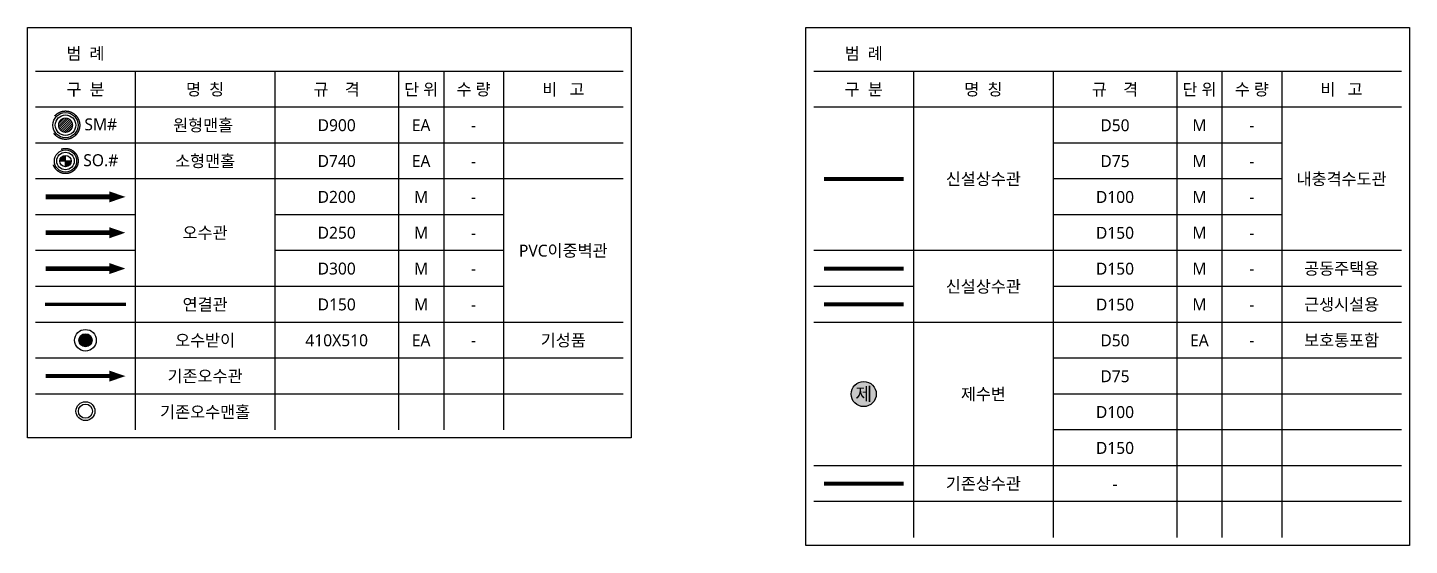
# Model space of a CAD drawing. Header units: millimetres. Extents: x 2270 to 68659, y 977 to 17827.
# Drawn here: x 31813 to 49140, y 11327 to 17827 of the extents above; entities that cross this region are included whole.
import ezdxf
from ezdxf.enums import TextEntityAlignment as Align

# ---------------------------------------------------------------- set-up
doc = ezdxf.new("R2010")
doc.units = ezdxf.units.MM
doc.set_wipeout_variables(frame=1)
for name, pattern in [('HID', [2.3, 1.5, -0.8]), ('HID-', [0.75, 0.5, -0.25]), ('PHANTOM2', [31.749999999999986, 15.875, -3.174999999999999, 3.174999999999999, -3.174999999999999, 3.174999999999999, -3.174999999999999])]:
    doc.linetypes.add(name, pattern=pattern)
for name, color, linetype in [('C-상수-text-SO', 7, 'Continuous'), ('C-상수-관-SO', 5, 'Continuous'), ('C-상수-기존관-SO', 7, 'Continuous'), ('C-상수-범례-SO', 7, 'Continuous'), ('C-상수-제수변-SO', 3, 'Continuous'), ('C-오수-D200관-SO', 142, 'Continuous'), ('C-오수-D250관-SO', 6, 'Continuous'), ('C-오수-D300관-SO', 6, 'Continuous'), ('C-오수-기존관-SO', 7, 'Continuous'), ('C-오수-기존맨홀-SO', 7, 'Continuous'), ('C-오수-맨홀D900-주철제-SO', 202, 'Continuous'), ('C-오수-받이-SO', 3, 'Continuous'), ('C-오수-범례-SO', 7, 'Continuous'), ('C-오수-소형맨홀-SO', 7, 'Continuous'), ('C-오수-연결관D150-SO', 50, 'HID-'), ('C-우수-text-SO', 7, 'Continuous')]:
    doc.layers.add(name, color=color, linetype=linetype)
doc.styles.add('맑은 고딕', font='malgun.ttf')

# ---------------------------------------------------------------- blocks, each defined once
blk = doc.blocks.new('A$565691379968')
at = {"layer": 'C-상수-제수변-SO'}
h = blk.add_hatch(color=253, dxfattribs=at)
h.dxf.hatch_style = 1
edge = h.paths.add_edge_path()
edge.add_arc((985.1311545842326, 985.1311545842836), 985.1311545842813, 0, 360)
at = {"layer": 'C-상수-제수변-SO', "color": 3}
blk.add_circle((985.1311545842326, 985.1311545842836), 985.1311545842813, dxfattribs=at)
at = {"layer": 'C-상수-제수변-SO', "color": 3, "style": '맑은 고딕'}
blk.add_text('제', height=1050, dxfattribs=at).set_placement((985.1311545842326, 985.1311545842836), align=Align.MIDDLE_CENTER)

msp = doc.modelspace()

# ---------------------------------------------------------------- wipeouts: each hides what was drawn before it
for points, layer in [([(41672.69573896281, 17727.009321214315), (49039.63813382481, 17727.009320837293), (49039.63813544388, 11427.009322001413), (41672.69573976339, 11427.009322055776)], 'C-상수-범례-SO'), ([(31913.20233875663, 17727.00932144665), (39280.14473361863, 17727.00932083725), (39280.14473426218, 12777.0093215855), (31913.20233858169, 12777.00932187224)], 'C-오수-범례-SO')]:
    msp.add_wipeout(points).dxf.layer = layer

# ---------------------------------------------------------------- next in the draw order: hatches: boundary and pattern name
h = msp.add_hatch(color=7)
h.dxf.hatch_style = 1
edge = h.paths.add_edge_path()
edge.add_arc((32538.20228233042, 13902.00930824513), 82.47889205549971, 0, 360)
at = {"layer": 'C-오수-맨홀D900-주철제-SO'}
h = msp.add_hatch(dxfattribs=at)
h.set_pattern_fill('JIS_LC_20', color=200, scale=0.9900000877472358)
h.set_pattern_definition([(44.99999999999999, (12492.62829162872, -39854.72987805602), (-14.00071550842695, 14.00071550842695), []), (44.99999999999999, (12493.02429166381, -39854.72987805602), (-14.00071550842695, 14.00071550842695), [])])
edge = h.paths.add_edge_path()
edge.add_arc((32288.20228353226, 16602.00931997164), 89.10000789722818, 0, 180, ccw=False)
edge.add_arc((32288.20228353226, 16602.00931997164), 89.10000789722818, -180, 0, ccw=False)
at = {"layer": 'C-오수-소형맨홀-SO'}
h = msp.add_hatch(color=5, dxfattribs=at)
edge = h.paths.add_edge_path()
edge.add_ellipse((32288.20228208659, 16152.00931781525), major_axis=(0.0011717025572038, 71.47317707818746), ratio=0.9999999997039081, start_angle=0.0009392839959128, end_angle=90.0009392839959)
edge.add_line((32216.72910501996, 16152.00931781525), (32288.20228208659, 16152.00931781525))
edge.add_line((32288.20228208659, 16152.00931781525), (32288.20228208659, 16223.48249490304))
edge = h.paths.add_edge_path()
edge.add_line((32359.67545915324, 16152.00931781525), (32288.20228208662, 16152.00931781525))
edge.add_line((32288.20228208659, 16152.00931781525), (32288.20228208659, 16080.53614072747))
edge.add_ellipse((32288.20228208659, 16152.00931781525), major_axis=(-0.0008047538338986, 71.47317708326237), ratio=0.9999999997038685, start_angle=179.9993548768908, end_angle=269.9993548768907)

# ---------------------------------------------------------------- next in the draw order: linework, layer by layer
at = {"layer": 'C-상수-관-SO', "linetype": 'PHANTOM2', "ltscale": 10, "const_width": 50}
for points in [[(41797.69573901538, 15927.00932197141), (42797.69573901537, 15927.00932197141)], [(41797.69573909949, 14802.00932300266), (42797.69573909948, 14802.00932300266)]]:
    msp.add_lwpolyline(points, dxfattribs=at)
at = {"layer": 'C-상수-관-SO', "linetype": 'ByBlock', "ltscale": 10, "const_width": 50}
msp.add_lwpolyline([(41797.69573982367, 14352.00932320844), (42797.69573982368, 14352.00932320844)], dxfattribs=at)
at = {"layer": 'C-상수-기존관-SO', "color": 7, "linetype": 'HID-', "ltscale": 250, "const_width": 50}
msp.add_lwpolyline([(41797.69573954538, 12102.0093223838), (42797.69573954538, 12102.0093223838)], dxfattribs=at)
at = {"layer": 'C-상수-범례-SO'}
for p, q in [((47539.63813419342, 16377.00932080122), (44672.69573929873, 16377.00932105947)), ((47539.63813436138, 15927.00932062566), (44672.69573946668, 15927.00932088392)), ((47539.63813452934, 15477.00932045011), (44672.69573963465, 15477.00932070836)), ((49039.63813399892, 15027.00932211646), (41672.69573893229, 15027.00932279303)), ((42922.69573977691, 14577.00932448262), (41672.69573889046, 14577.00932459882)), ((49039.63813395709, 14577.00932392226), (44672.69573977691, 14577.00932431994)), ((49039.63813391524, 14127.00932572805), (41672.69573884861, 14127.00932640461)), ((49039.63813444645, 13677.00931995959), (44672.69574004827, 13677.00932035728)), ((49039.63813456779, 13227.00931995959), (44672.69574018395, 13227.00932035728)), ((49039.63813468912, 12777.00931995959), (44672.69574031964, 12777.00932035728)), ((49039.6381346473, 12327.00931995959), (41672.69573953974, 12327.00932063615)), ((49039.63813460547, 11877.00931995961), (41672.69573949791, 11877.00932063617))]:
    msp.add_line(p, q, dxfattribs=at)
for points in [[(49039.6381338575, 17277.00932083734), (41672.69573896281, 17277.00932121436)], [(42922.69573896281, 17277.00932121436), (42922.69574054918, 11427.00932200406)], [(44672.69573896281, 17277.00932121436), (44672.69574054918, 11427.00932200406)], [(46223.78424197236, 17277.00932121173), (46223.78424355873, 11427.00932200143)], [(46789.63813385751, 17277.00932121173), (46789.63813544386, 11427.00932200143)], [(47539.63813385751, 17277.00932121173), (47539.63813544387, 11427.00932200143)], [(49039.63813389021, 16827.00932083733), (41672.69573896281, 16827.00932121436)]]:
    msp.add_lwpolyline(points, dxfattribs=at)
at = {"layer": 'C-오수-D200관-SO'}
msp.add_lwpolyline([(33038.20228119298, 15702.00931548855, 0, 138.4615507338453, 0), (32838.18687884946, 15702.00931548855, 0, 0, 0)], format="xyseb", dxfattribs=at)
at = {"layer": 'C-오수-D200관-SO', "const_width": 60.00000531799966, "flags": 128}
msp.add_lwpolyline([(32038.20228119299, 15702.00931548855), (32838.18687884946, 15702.00931548855)], dxfattribs=at)
at = {"layer": 'C-오수-D250관-SO', "const_width": 60.00000531799966, "flags": 128}
msp.add_lwpolyline([(32038.20228228976, 15252.00931548855), (32838.18687994623, 15252.00931548855)], dxfattribs=at)
at = {"layer": 'C-오수-D250관-SO'}
msp.add_lwpolyline([(33038.20228228977, 15252.00931548855, 0, 138.4615507338453, 0), (32838.18687994623, 15252.00931548855, 0, 0, 0)], format="xyseb", dxfattribs=at)
at = {"layer": 'C-오수-D300관-SO', "color": 3, "const_width": 60.00000531799966, "flags": 128}
msp.add_lwpolyline([(32038.20228224797, 14802.00931548855), (32838.18687990444, 14802.00931548855)], dxfattribs=at)
at = {"layer": 'C-오수-D300관-SO', "color": 3}
msp.add_lwpolyline([(33038.20228224797, 14802.00931548855, 0, 138.4615507338453, 0), (32838.18687990444, 14802.00931548855, 0, 0, 0)], format="xyseb", dxfattribs=at)
at = {"layer": 'C-오수-기존관-SO', "color": 1}
msp.add_lwpolyline([(33038.20239393933, 13452.00932158497, 0, 138.4615507338453, 0), (32838.18699159574, 13452.00932158497, 0, 0, 0)], format="xyseb", dxfattribs=at)
at = {"layer": 'C-오수-기존관-SO', "linetype": 'HID-', "ltscale": 250, "const_width": 50}
msp.add_lwpolyline([(32038.20239393933, 13452.00932158497), (32838.18699159574, 13452.00932158497)], dxfattribs=at)
at = {"layer": 'C-오수-기존맨홀-SO', "color": 1}
for centre, radius in [((32538.20233847995, 13012.21276845977), 118.8000105270813), ((32538.20233847995, 13012.21276845995), 89.10000789528112)]:
    msp.add_circle(centre, radius, dxfattribs=at)
at = {"layer": 'C-오수-맨홀D900-주철제-SO', "const_width": 14.25600126355712, "flags": 128}
msp.add_lwpolyline([(32199.10227563505, 16602.00931997167, -1), (32377.30229142951, 16602.00931997167, -1)], format="xyb", close=True, dxfattribs=at)
at = {"layer": 'C-오수-맨홀D900-주철제-SO', "color": 8, "linetype": 'HID', "ltscale": 300}
msp.add_circle((32288.20228353226, 16602.00931997167), 178.2000157945024, dxfattribs=at)
at = {"layer": 'C-오수-맨홀D900-주철제-SO', "color": 8, "ltscale": 0.3}
msp.add_circle((32288.20228353226, 16602.00931997167), 158.4000140395577, dxfattribs=at)
at = {"layer": 'C-오수-맨홀D900-주철제-SO', "ltscale": 0.3}
msp.add_circle((32288.20228353226, 16602.00931997167), 128.7000114071406, dxfattribs=at)
at = {"layer": 'C-오수-받이-SO'}
for radius in [135.8122300987247, 82.47889205549971]:
    msp.add_circle((32538.20228233042, 13902.00930824513), radius, dxfattribs=at)
at = {"layer": 'C-오수-범례-SO'}
for p, q in [((39280.14473239763, 16377.00932066172), (31913.20233741289, 16377.00932157066)), ((39280.1447331426, 16377.00932066172), (36464.29084199239, 16377.00932091737)), ((39280.14473151977, 15927.00932073408), (31913.20233643433, 15927.00932164308)), ((33163.20233890597, 15477.00932152688), (31913.2023375311, 15477.00932164308)), ((37780.14473380066, 15477.00932087353), (34913.20233890597, 15477.00932136419)), ((33163.20233894331, 15027.00932152688), (31913.20233758256, 15027.00932164308)), ((37780.14473346457, 15027.00932087354), (34913.20233894331, 15027.00932136419)), ((37780.14473357767, 14577.00932087354), (31913.20233774257, 14577.00932164307)), ((39280.14473327365, 14127.00932073408), (31913.20233820695, 14127.00932164308)), ((39280.14473338675, 13677.00932073408), (31913.20233832005, 13677.00932164308)), ((39280.1447339387, 13227.00932127439), (31913.20233847293, 13227.00932218333))]:
    msp.add_line(p, q, dxfattribs=at)
for points in [[(39280.14473365133, 17277.00932083728), (31913.20233875664, 17277.00932144668)], [(33163.20233875664, 17277.00932144668), (33163.20233936747, 12777.00932198321)], [(34913.20233875664, 17277.00932144668), (34913.20233936747, 12777.00932182052)], [(36464.29084176619, 17277.00932121167), (36464.29084237702, 12777.0093214461)], [(37030.14473365133, 17277.00932121167), (37030.14473426216, 12777.00932139959)], [(37780.14473365133, 17277.00932121167), (37780.14473426216, 12777.00932132986)], [(39280.14473368405, 16827.00932083728), (31913.20233875664, 16827.00932144668)]]:
    msp.add_lwpolyline(points, dxfattribs=at)
at = {"layer": 'C-오수-소형맨홀-SO', "ltscale": 7}
for points in [[(32359.67545915324, 16152.00931781525), (32216.72910501996, 16152.00931781525)], [(32288.20228208659, 16080.53614072747), (32288.20228208659, 16223.48249490304)]]:
    msp.add_lwpolyline(points, dxfattribs=at)
at = {"layer": 'C-오수-소형맨홀-SO', "color": 8, "linetype": 'HID', "ltscale": 300}
msp.add_circle((32288.20228208659, 16152.00931781525), 158.400014039556, dxfattribs=at)
at = {"layer": 'C-오수-소형맨홀-SO', "color": 8, "ltscale": 0.3}
msp.add_circle((32288.20228208659, 16152.00931781525), 139.0829391566833, dxfattribs=at)
at = {"layer": 'C-오수-소형맨홀-SO', "ltscale": 7}
for radius in [110.1073268323743, 71.47317706662892]:
    msp.add_circle((32288.20228208659, 16152.00931781525), radius, dxfattribs=at)
at = {"layer": 'C-오수-연결관D150-SO', "linetype": 'PHANTOM2', "ltscale": 10, "const_width": 41.66667035972198, "flags": 128}
msp.add_lwpolyline([(33044.96477336963, 14352.00931063083), (32031.4397912911, 14352.00931062943)], dxfattribs=at)
at = {"layer": 'Defpoints'}
for points in [[(31813.20233875664, 17827.00932144668), (39380.14473448178, 17827.00932121167), (39380.14473441705, 12677.00932173074), (31813.20233869203, 12677.00932196575)], [(41572.69573896281, 17827.0093212143), (49139.63813468796, 17827.00932121167), (49139.63813544387, 11327.0093220014), (41572.69573971873, 11327.00932200404)]]:
    msp.add_lwpolyline(points, close=True, dxfattribs=at)

# ---------------------------------------------------------------- next in the draw order: block references
at = {"layer": 'C-상수-text-SO', "xscale": 0.16, "yscale": 0.16, "zscale": 0.16}
msp.add_blockref('A$565691379968', (42140.07475502855, 13069.38833584998), dxfattribs=at)

# ---------------------------------------------------------------- next in the draw order: texts
at = {"layer": 'C-상수-범례-SO', "color": 7, "style": '맑은 고딕'}
for s, p in [('범  례', (42297.69579434949, 17502.00932118211)), ('구  분', (42297.69579437185, 17052.00932118211)), ('명  칭', (43797.69592725854, 17052.00932110458)), ('규    격', (45448.23999051504, 17052.00932152941)), ('단 위', (46506.71118791493, 17052.00932156334)), ('수 량', (47164.63813387386, 17052.00932093416)), ('비   고', (48289.63813387386, 17052.00932102453)), ('D50', (45448.2399912472, 16600.78649439394)), ('M', (46506.71118840303, 16602.00932162136)), ('-', (47164.63813394645, 16602.00932087735)), ('D75', (45448.2399912472, 16150.78649421839)), ('M', (46506.71118840303, 16152.00932144581)), ('-', (47164.63813390462, 16152.0093207018)), ('신설상수관', (43797.69573946669, 15927.00932186813)), ('내충격수도관', (48289.63813429377, 15927.00932154663)), ('D100', (45448.2399912472, 15700.78649404283)), ('M', (46506.71118840303, 15702.00932127026)), ('-', (47164.63813386281, 15702.00932052625)), ('D150', (45448.2399912472, 15250.78649437255)), ('M', (46506.71118840303, 15252.00932159997)), ('-', (47164.63813401722, 15252.00932085596)), ('D150', (45448.2399912472, 14800.78649617834)), ('M', (46506.71118840303, 14802.00932340576)), ('-', (47164.63813402381, 14802.00932266175)), ('공동주택용', (48289.63813433527, 14802.00932308907)), ('신설상수관', (43797.69573934119, 14577.00932530416)), ('D150', (45448.2399912472, 14350.78649638412)), ('M', (46506.71118840303, 14352.00932361154)), ('근생시설용', (48289.63813505946, 14352.00932329485)), ('-', (47164.638134748, 14352.00932286753)), ('D50', (45448.2399912472, 13900.78649939826)), ('D75', (45448.2399912472, 13450.7864992227)), ('D100', (45448.2399912472, 13000.78649904715)), ('D150', (45448.2399912472, 12550.78649937687))]:
    msp.add_text(s, height=150, dxfattribs=at).set_placement(p, align=Align.MIDDLE_CENTER)
at = {"layer": 'C-상수-범례-SO', "style": '맑은 고딕'}
for s, p in [('EA', (46506.71118840303, 13902.00932088821)), ('-', (47164.63813458883, 13902.00932013381)), ('제수변', (43797.69574018395, 13227.00932332285)), ('기존상수관', (43797.6957397911, 12102.00932224439)), ('-', (45448.2399912472, 12100.78649549749))]:
    msp.add_text(s, height=150, dxfattribs=at).set_placement(p, align=Align.MIDDLE_CENTER)
at = {"layer": 'C-오수-범례-SO', "style": '맑은 고딕'}
for s, p in [('범  례', (32538.20239414338, 17502.00932141449)), ('구  분', (32538.20239416568, 17052.00932141449)), ('명  칭', (34038.20252705243, 17052.00932133696)), ('규    격', (35688.74659030887, 17052.00932164555)), ('단 위', (36747.21778770876, 17052.00932171497)), ('수 량', (37405.14473366769, 17052.00932093413)), ('비   고', (38530.14473366769, 17052.00932102447)), ('SM#', (32730.41580309631, 16612.40619338976)), ('원형맨홀 ', (34038.20233881263, 16602.00932133696)), ('D900', (35688.74659050575, 16602.06027222232)), ('EA', (36747.21778798365, 16602.00932741141)), ('-', (37405.14473374033, 16602.00932087732)), ('-', (37405.1447339901, 16152.00932070177)), ('D200', (35688.74659050575, 15702.06027229471)), ('M', (36747.21778798365, 15702.00932245398)), ('-', (37405.14473162925, 15702.00932090841)), ('오수관', (34038.20233892463, 15252.00932144553)), ('D250', (35688.74659050575, 15252.06027229472)), ('M', (36747.21778798365, 15252.00932245398)), ('-', (37405.14473272603, 15252.00932090841)), ('PVC이중벽관', (38530.1447335185, 15027.00932080381)), ('D300', (35688.74659050575, 14802.06027229471)), ('M', (36747.21778798365, 14802.00932245398)), ('-', (37405.14473268424, 14802.00932090841)), ('연결관', (34038.2024156065, 14352.00930990399)), ('D150', (35688.74659050575, 14352.06027229471)), ('M', (36747.21778798365, 14352.0093172515)), ('-', (37405.14473291614, 14352.00932090841)), ('오수받이', (34038.20241560044, 13902.00930734599)), ('410X510', (35688.74659050575, 13902.06027229472)), ('EA', (36747.21778798365, 13902.0093146935)), ('-', (37405.14473297551, 13902.00932110486)), ('기성품', (38530.1447324432, 13902.00932086062)), ('기존오수관', (34038.20252613632, 13452.00932144547)), ('기존오수맨홀', (34038.20252612785, 13002.00932144548))]:
    msp.add_text(s, height=150, dxfattribs=at).set_placement(p, align=Align.MIDDLE_CENTER)
at = {"layer": 'C-오수-범례-SO', "color": 7, "style": '맑은 고딕'}
for s, p in [('SO.#', (32730.41580178739, 16162.40619098544)), ('소형맨홀', (34038.20241496103, 16152.00931774264)), ('D740', (35688.74659050575, 16152.06027222231)), ('EA', (36747.21778798365, 16152.00932501777)), ('-', (37405.14473248054, 16152.00932075174))]:
    msp.add_text(s, height=150, dxfattribs=at).set_placement(p, align=Align.MIDDLE_CENTER)
at = {"layer": 'C-우수-text-SO', "color": 7, "style": '맑은 고딕'}
msp.add_text('보호통포함', height=150, dxfattribs=at).set_placement((48289.6381345489, 13902.00932002933), align=Align.MIDDLE_CENTER)

doc.saveas('drawing.dxf')
